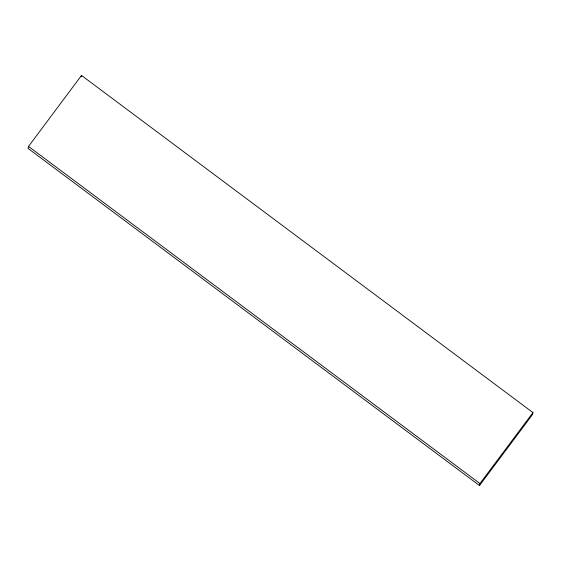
<?xml version="1.0" encoding="UTF-8"?>
<svg xmlns="http://www.w3.org/2000/svg" width="561" height="561" viewBox="0 0 561 561"><rect width="100%" height="100%" fill="white"/><g stroke="black" fill="none" stroke-linecap="round" stroke-linejoin="round"><path stroke-width="0.84" d="M28.513 146.414L28.05 148.406L479.487 485.553L532.487 414.586L532.95 412.594L81.513 75.447L28.513 146.414L479.957 483.554L479.487 485.553M81.198 76.78L81.513 75.447M479.957 483.554L532.95 412.594"/></g></svg>
